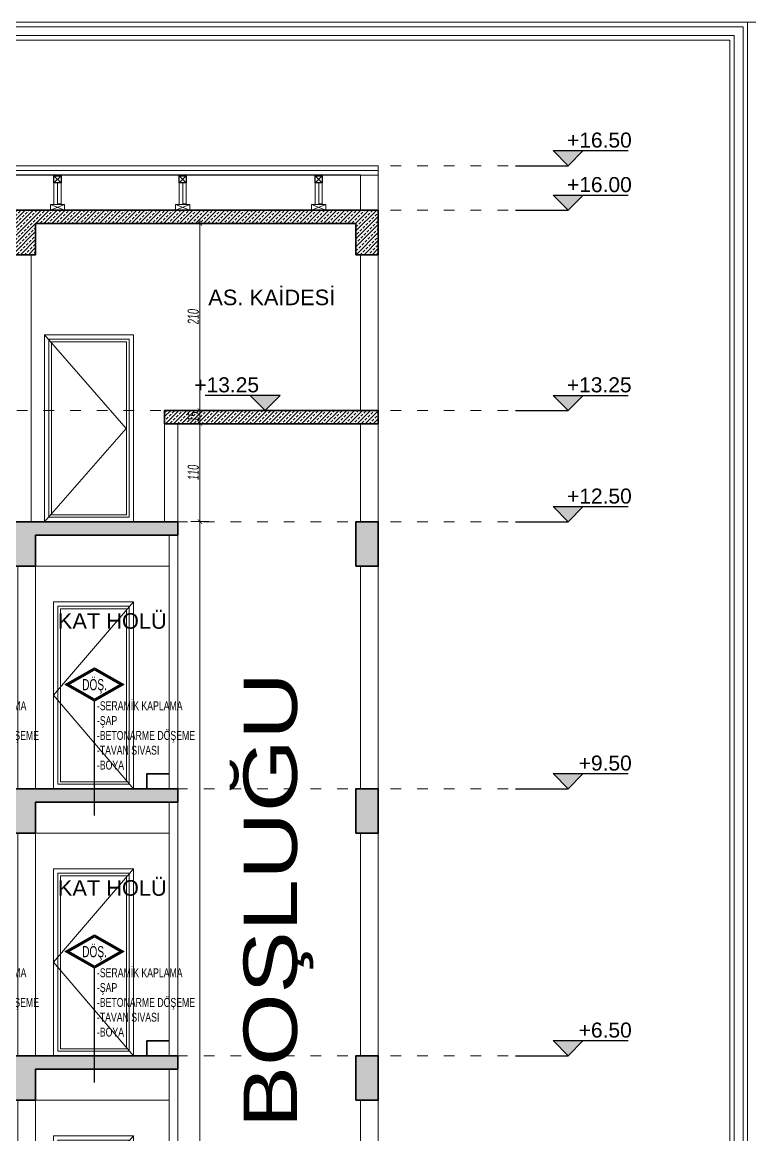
# Model space of a CAD drawing. Header units: millimetres. Extents: x -2145 to 33996, y -835 to 2363.
# Drawn here: x 22531 to 23348, y 415 to 1665 of the extents above; entities that cross this region are included whole.
import ezdxf
from ezdxf.enums import TextEntityAlignment as Align

# ---------------------------------------------------------------- set-up
doc = ezdxf.new("R2010")
doc.units = ezdxf.units.MM
doc.linetypes.add('101_TA_921_251_SEC_500&200$0${ Origin Line }', pattern=[0])
doc.linetypes.add('ACAD_ISO03W100', pattern=[30, 12, -18])
for name, color, linetype, lineweight in [('arcCGDM_antet', 85, 'Continuous', 20), ('aşık', 35, 'Continuous', 18), ('GOR-015', 175, 'Continuous', 5), ('görünüş 2', 253, 'Continuous', 9), ('NET_DUVAR', 150, 'Continuous', 18), ('NET_GORUNUS_AKS', 9, 'ACAD_ISO03W100', 9), ('NET_GORUNUS_DOGRAMA', 32, 'Continuous', 5), ('NET_KESİT_KOT', 104, 'Continuous', 25), ('NET_KOLON_TARAMA', 8, 'Continuous', 0), ('NET_TAŞIYICI', 1, 'Continuous', 35), ('NET_YAZI', 7, 'Continuous', 5), ('NET_ÖLÇÜ İÇ', 54, 'Continuous', 9), ('T-INCE', 254, 'Continuous', 0)]:
    doc.layers.add(name, color=color, linetype=linetype, lineweight=lineweight)
for name, color, linetype in [('ASIK', 3, 'Continuous'), ('Dikme', 12, 'Continuous'), ('m_doğrama_aluminyum', 105, 'Continuous'), ('NET_YAZI_KATMAN', 212, 'Continuous'), ('text', 7, 'Continuous')]:
    doc.layers.add(name, color=color, linetype=linetype)
doc.styles.add('A-arial', font='arial.ttf')
doc.styles.add('ARIALTR', font='arial.ttf', dxfattribs={"width": 0.8, "height": 22.5})
doc.styles.add('BODRUM', font='swisscl.ttf', dxfattribs={"width": 0.8, "oblique": 5})
doc.styles.add('MAHAL', font='swisse.ttf', dxfattribs={"width": 0.8})
doc.styles.get("Standard").update_dxf_attribs({"font": 'arial.ttf'})
doc.dimstyles.new('olcu-50', dxfattribs={"dimscale": 0, "dimtxt": 12.5, "dimasz": 5, "dimexe": 10, "dimexo": 10, "dimgap": 1, "dimtad": 1, "dimdec": 1, "dimzin": 12, "dimtxsty": 'BODRUM', "dimblk": 'ARCHTICK', "dimcen": 8, "dimdle": 5, "dimclrd": 256, "dimclre": 256, "dimclrt": 256, "dimadec": 0, "dimazin": 2, "dimtfac": 1, "dimtdec": 1, "dimtix": 1, "dimtmove": 0, "dimatfit": 3, "dimldrblk": 'ARCHTICK', "dimfxl": 15, "dimfxlon": 1, "dimlwd": -1, "dimlwe": -1, "dimarcsym": 0})

# ---------------------------------------------------------------- blocks, each defined once
blk = doc.blocks.new('kot_kesit')
for p, q in [((-25, 25), (100, 25)), ((0, 0), (-25, 25)), ((0, 0), (25, 25)), ((-87.5, 0), (0, 0))]:
    blk.add_line(p, q)
blk.add_solid([(25, 25), (-25, 25), (0, 0)])
at = {"style": 'A-arial'}
blk.add_attdef('KOT', (37.2, 30.1), '', height=25, dxfattribs=at)
blk = doc.blocks.new('_ArchTick')
at = {"color": 0, "linetype": 'ByBlock', "const_width": 0.15}
blk.add_lwpolyline([(-0.5, -0.5), (0.5, 0.5)], dxfattribs=at)
blk = doc.blocks.new('*D643')
at = {"layer": 'Defpoints', "color": 0, "transparency": 16777216}
for p in [(22730.6, 1229.2), (22730.6, 1229.2), (22730.6, 1214.2)]:
    blk.add_point(p, dxfattribs=at)
at = {"layer": 'NET_ÖLÇÜ İÇ', "transparency": 16777216}
for p, q in [((22730.6, 1229.2), (22720.6, 1229.2)), ((22730.6, 1209.2), (22730.6, 1234.2)), ((22730.6, 1214.2), (22720.6, 1214.2))]:
    blk.add_line(p, q, dxfattribs=at)
at = {"layer": 'NET_ÖLÇÜ İÇ', "transparency": 16777216, "xscale": 5, "yscale": 5, "zscale": 5}
for p, rotation in [((22730.6, 1229.2), 90), ((22730.6, 1214.2), 270)]:
    blk.add_blockref('_ArchTick', p, dxfattribs=dict(at, rotation=rotation))
at = {"layer": 'NET_ÖLÇÜ İÇ', "transparency": 16777216, "insert": (22723.3, 1221.7), "char_height": 12.5, "attachment_point": 5, "rotation": 90, "style": 'BODRUM'}
blk.add_mtext('15', dxfattribs=at)
blk = doc.blocks.new('*D644')
at = {"layer": 'Defpoints', "color": 0, "transparency": 16777216}
for p in [(22730.6, 1214.2), (22730.6, 1214.2), (22730.6, 1104.2)]:
    blk.add_point(p, dxfattribs=at)
at = {"layer": 'NET_ÖLÇÜ İÇ', "transparency": 16777216}
for p, q in [((22730.6, 1099.2), (22730.6, 1219.2)), ((22730.6, 1214.2), (22740.6, 1214.2)), ((22730.6, 1104.2), (22720.6, 1104.2))]:
    blk.add_line(p, q, dxfattribs=at)
at = {"layer": 'NET_ÖLÇÜ İÇ', "transparency": 16777216, "xscale": 5, "yscale": 5, "zscale": 5}
for p, rotation in [((22730.6, 1214.2), 90), ((22730.6, 1104.2), 270)]:
    blk.add_blockref('_ArchTick', p, dxfattribs=dict(at, rotation=rotation))
at = {"layer": 'NET_ÖLÇÜ İÇ', "transparency": 16777216, "insert": (22723.2, 1159.2), "char_height": 12.5, "attachment_point": 5, "rotation": 90, "style": 'BODRUM'}
blk.add_mtext('110', dxfattribs=at)
blk = doc.blocks.new('*U106')
blk.add_line((0, 0), (0, 91.9))
at = {"ltscale": 150}
for points in [[(32.8, 110.6), (0, 91.9), (-32.8, 110.6), (0, 129.3)], [(30.9, 110.6), (0, 92.9), (-30.9, 110.6), (0, 128.3)]]:
    blk.add_lwpolyline(points, close=True, dxfattribs=at)
blk.add_lwpolyline([(29, 110.6), (0, 94), (-29, 110.6), (0, 127.2), (29, 110.6)], dxfattribs=at)
at = {"style": 'MAHAL', "width": 0.65}
blk.add_attdef('POZ', text='', height=12.5, dxfattribs=at).set_placement((0, 110.6), align=Align.MIDDLE_CENTER)
blk = doc.blocks.new('*U105')
blk.add_line((0, 0), (0, 128.3))
at = {"ltscale": 150}
for points in [[(32.8, 147), (0, 128.3), (-32.8, 147), (0, 165.8)], [(30.9, 147), (0, 129.4), (-30.9, 147), (0, 164.7)]]:
    blk.add_lwpolyline(points, close=True, dxfattribs=at)
blk.add_lwpolyline([(29, 147), (0, 130.5), (-29, 147), (0, 163.6), (29, 147)], dxfattribs=at)
at = {"style": 'MAHAL', "width": 0.65}
blk.add_attdef('POZ', text='', height=12.5, dxfattribs=at).set_placement((0, 147), align=Align.MIDDLE_CENTER)
blk = doc.blocks.new('*U107')
blk.add_line((0, 0), (0, 207))
at = {"ltscale": 150}
for points in [[(32.8, 225.8), (0, 207), (-32.8, 225.8), (0, 244.5)], [(30.9, 225.8), (0, 208.1), (-30.9, 225.8), (0, 243.4)]]:
    blk.add_lwpolyline(points, close=True, dxfattribs=at)
blk.add_lwpolyline([(29, 225.8), (0, 209.2), (-29, 225.8), (0, 242.4), (29, 225.8)], dxfattribs=at)
at = {"style": 'MAHAL', "width": 0.65}
blk.add_attdef('POZ', text='', height=12.5, dxfattribs=at).set_placement((0, 225.8), align=Align.MIDDLE_CENTER)
blk = doc.blocks.new('*U1356')
at = {"layer": 'm_doğrama_aluminyum'}
for p, q in [((-160, 5), (-157.5, 0)), ((-160, 0), (-157.5, 5)), ((-2.5, 5), (0, 0)), ((-2.5, 0), (0, 5))]:
    blk.add_line(p, q, dxfattribs=at)
for points in [[(-157.5, 5), (-157.5, 0), (-160, 0), (-160, 5), (-157.5, 5)], [(-152.5, 5), (-152.5, 0), (-157.5, 0), (-157.5, 5), (-152.5, 5)], [(-7.5, 2.5), (-152.5, 2.5)], [(-9.5, 5), (-150.5, 5)], [(-9.5, 0), (-150.5, 0)], [(-7.5, 5), (-7.5, 0), (-2.5, 0), (-2.5, 5), (-7.5, 5)], [(-2.5, 5), (-2.5, 0), (0, 0), (0, 5), (-2.5, 5)]]:
    blk.add_lwpolyline(points, dxfattribs=at)
blk = doc.blocks.new('A$Cae564ba2')
at = {"layer": 'NET_KOLON_TARAMA'}
h = blk.add_hatch(dxfattribs=at)
h.set_pattern_fill('ANSI33', color=256)
h.set_pattern_definition([(45, (-444548.002, -4423184.8634), (-4.4901280605, 4.4901280605), []), (45, (-444543.512, -4423184.8634), (-4.4901280605, 4.4901280605), [3.175, -1.5875])])
h.paths.add_polyline_path([(-25, -50), (0, -50), (0, 0), (-25, 0)])
h.paths.add_polyline_path([(-410, -50), (-385, -50), (-385, -15), (-225, -15), (-225, 0), (-980, 0), (-980, -50), (-955, -50), (-955, -15), (-410, -15)])
at = {"layer": 'NET_DUVAR'}
for p, q in [((-600, -15), (-600, -300)), ((-590, -15), (-590, -300)), ((-235, -15), (-235, -300)), ((-225, -15), (-225, -300)), ((-405, -50), (-405, -300)), ((-385, -50), (-385, -300)), ((-20, -50), (-20, -300)), ((0, -50), (0, -300)), ((-960, -210), (-980, -210)), ((-980, -210), (-980, -300)), ((-960, -210), (-960, -300))]:
    blk.add_line(p, q, dxfattribs=at)
at = {"layer": 'NET_GORUNUS_DOGRAMA'}
for points in [[(-275, -90), (-365, -90), (-365, -300), (-275, -300)], [(-280, -95), (-360, -95), (-360, -295), (-280, -295)], [(-282.8, -97.8), (-357.2, -97.8), (-357.2, -292.2), (-282.8, -292.2)]]:
    blk.add_lwpolyline(points, close=True, dxfattribs=at)
at = {"layer": 'NET_TAŞIYICI'}
for points in [[(-225, 0), (-980, 0), (-980, -50), (-955, -50), (-955, -15), (-410, -15), (-410, -50), (-385, -50), (-385, -15), (-225, -15)], [(-25, -50), (0, -50), (0, 0), (-25, 0)]]:
    blk.add_lwpolyline(points, close=True, dxfattribs=at)
blk.add_lwpolyline([(-260, -300), (-260, -283.3), (-235, -283.3)], dxfattribs=at)
at = {"layer": 'NET_YAZI_KATMAN'}
for p, q in [((-558.7, -262.4), (-683.2, -262.4)), ((-1226.5, -279.8), (-923.4, -279.8))]:
    blk.add_line(p, q, dxfattribs=at)
at = {"layer": 'T-INCE'}
for p, q in [((-980, -50), (-980, -210)), ((-960, -50), (-960, -210)), ((-955, -50), (-600, -50)), ((-410, -50), (-590, -50)), ((-385, -50), (-235, -50))]:
    blk.add_line(p, q, dxfattribs=at)
at = {"layer": 'T-INCE', "linetype": '101_TA_921_251_SEC_500&200$0${ Origin Line }'}
blk.add_lwpolyline([(-275, -90), (-365, -195), (-275, -300)], dxfattribs=at)
at = {"layer": 'NET_DUVAR', "xscale": -1.000000000000001, "rotation": 90}
blk.add_blockref('*U1356', (-967.5, -210), dxfattribs=at)
at = {"layer": 'NET_YAZI_KATMAN', "xscale": 1.000033247630419, "yscale": 1.000033247630419, "zscale": 1.000033247630419}
for name, p, values in [('*U107', (-1226.5, -279.8), {'POZ': 'DUV.'}), ('*U105', (-804.5, -330.1), {'POZ': 'DÖŞ.'}), ('*U105', (-494.2, -330.1), {'POZ': 'DÖŞ.'}), ('*U105', (-318.8, -330.1), {'POZ': 'DÖŞ.'})]:
    blk.add_blockref(name, p, dxfattribs=at).add_auto_attribs(values)
at = {"layer": 'NET_YAZI_KATMAN'}
ref = blk.add_blockref('*U106', (-683.2, -262.4), dxfattribs=dict(at, xscale=-1.000033247630419, yscale=1.000033247630419, zscale=1.000033247630419))
ref.add_attrib('POZ', 'DUV.', dxfattribs={"layer": '0', "height": 12.5, "style": 'MAHAL', "width": 0.65}).set_placement((-683.2, -151.8), align=Align.MIDDLE_CENTER)
at = {"layer": 'NET_YAZI_KATMAN', "char_height": 10, "width": 203.343, "attachment_point": 1, "style": 'ARIALTR'}
for s, insert in [(' -BOYA\\P -MİNERAL SIVA\\P -File+YAPIŞTIRICI HARÇ\\P -DÜBEL\\P -YALITIM MALZEMESİ(bkz. Mek. Prj.)\\P -YAPIŞTIRMA HARCI\\P -KABA SIVA\\P -TUĞLA DUVAR\\P -İÇ SIVA\\P -BOYA', (-1226.5, -82.5)), (' -BOYA\\P -İÇ SIVA\\P -TUĞLA DUVAR\\P -İÇ SIVA\\P -BOYA', (-683.2, -173.2)), ('{\\W0.7; -LAMİNANT KAPLAMA\\P -ŞAP\\P -BETONARME DÖŞEME\\P -TAVAN SIVASI\\P -BOYA}', (-804.5, -201.8)), ('{\\W0.7; -SERAMİK KAPLAMA\\P -ŞAP\\P -BETONARME DÖŞEME\\P -TAVAN SIVASI\\P -BOYA}', (-494.2, -201.8)), ('{\\W0.7; -SERAMİK KAPLAMA\\P -ŞAP\\P -BETONARME DÖŞEME\\P -TAVAN SIVASI\\P -BOYA}', (-318.8, -201.8))]:
    blk.add_mtext(s, dxfattribs=dict(at, insert=insert))
at = {"layer": 'text', "linetype": 'Continuous', "char_height": 17.5, "width": 180, "attachment_point": 2, "line_spacing_factor": 0.9}
for s, insert in [('KAT HOLÜ', (-298.8, -102.8)), ('YATAK O.', (-773.7, -102.8)), ('BANYO', (-491.5, -102.8))]:
    blk.add_mtext(s, dxfattribs=dict(at, insert=insert))
blk = doc.blocks.new('*D648')
at = {"layer": 'Defpoints', "color": 0, "transparency": 16777216}
for p in [(22730.6, 1439.2), (22730.6, 1439.2), (22730.6, 1229.2)]:
    blk.add_point(p, dxfattribs=at)
at = {"layer": 'NET_ÖLÇÜ İÇ', "transparency": 16777216}
for p, q in [((22730.6, 1224.2), (22730.6, 1444.2)), ((22730.6, 1439.2), (22740.6, 1439.2)), ((22730.6, 1229.2), (22740.6, 1229.2))]:
    blk.add_line(p, q, dxfattribs=at)
at = {"layer": 'NET_ÖLÇÜ İÇ', "transparency": 16777216, "xscale": 5, "yscale": 5, "zscale": 5}
for p, rotation in [((22730.6, 1439.2), 90), ((22730.6, 1229.2), 270)]:
    blk.add_blockref('_ArchTick', p, dxfattribs=dict(at, rotation=rotation))
at = {"layer": 'NET_ÖLÇÜ İÇ', "transparency": 16777216, "insert": (22723.2, 1334.2), "char_height": 12.5, "attachment_point": 5, "rotation": 90, "style": 'BODRUM'}
blk.add_mtext('210', dxfattribs=at)
blk = doc.blocks.new('*D649')
at = {"layer": 'Defpoints', "color": 0, "transparency": 16777216}
for p in [(22730.6, 1104.2), (22730.6, -445.8), (22730.6, -445.8)]:
    blk.add_point(p, dxfattribs=at)
at = {"layer": 'NET_ÖLÇÜ İÇ', "transparency": 16777216}
for p, q in [((22730.6, 1109.2), (22730.6, -450.8)), ((22730.6, 1104.2), (22740.6, 1104.2)), ((22730.6, -445.8), (22740.6, -445.8))]:
    blk.add_line(p, q, dxfattribs=at)
at = {"layer": 'NET_ÖLÇÜ İÇ', "transparency": 16777216, "xscale": 5, "yscale": 5, "zscale": 5}
for p, rotation in [((22730.6, 1104.2), 90), ((22730.6, -445.8), 270)]:
    blk.add_blockref('_ArchTick', p, dxfattribs=dict(at, rotation=rotation))
at = {"layer": 'NET_ÖLÇÜ İÇ', "transparency": 16777216, "insert": (22723.2, 329.2), "char_height": 12.5, "attachment_point": 5, "rotation": 90, "style": 'BODRUM'}
blk.add_mtext('1550', dxfattribs=at)

msp = doc.modelspace()

# ---------------------------------------------------------------- hatches: boundary and pattern name
at = {"layer": 'NET_KOLON_TARAMA'}
h = msp.add_hatch(dxfattribs=at)
h.set_pattern_fill('ANSI33', color=256)
h.set_pattern_definition([(45, (-600, 151.003), (-4.490128, 4.490128), []), (45, (-595.51, 151.003), (-4.490128, 4.490128), [3.175, -1.5875])])
h.paths.add_polyline_path([(22930.99, 1454.16), (22490.99, 1454.16), (22490.99, 1439.16), (22520.99, 1439.16), (22520.99, 1404.16), (22545.99, 1404.16), (22545.99, 1439.16), (22905.99, 1439.16), (22905.99, 1404.16), (22930.99, 1404.16)])
h = msp.add_hatch(dxfattribs=at)
h.set_pattern_fill('ANSI33', color=256)
h.set_pattern_definition([(45, (-421356.291, -4422380.701), (-4.4901280605, 4.4901280605), []), (45, (-421351.8006, -4422380.701), (-4.4901280605, 4.4901280605), [3.175, -1.5875])])
h.paths.add_polyline_path([(22690.99, 1214.16), (22690.99, 1229.16), (22705.99, 1229.16), (22930.99, 1229.16), (22930.99, 1214.16)])

# ---------------------------------------------------------------- linework, layer by layer
at = {"layer": 'arcCGDM_antet', "ltscale": 10}
for points in [[(21345.97, 1665.32), (23345.97, 1665.32), (23345.97, -834.68), (21345.97, -834.68)], [(23345.97, 1665.32), (25845.97, 1665.32), (25845.97, -834.68), (23345.97, -834.68)], [(21350.97, 1660.32), (23340.97, 1660.32), (23340.97, -829.68), (21350.97, -829.68)], [(21360.97, 1650.32), (23330.97, 1650.32), (23330.97, -769.68), (21360.97, -769.68)], [(21365.97, 1645.32), (23325.97, 1645.32), (23325.97, -764.68), (21365.97, -764.68)]]:
    msp.add_lwpolyline(points, close=True, dxfattribs=at)
at = {"layer": 'ASIK'}
msp.add_line((22910.99, 1493.33), (22510.99, 1493.33), dxfattribs=at)
at = {"layer": 'aşık', "ltscale": 0.14}
for p, q in [((22566.59, 1461.44), (22566.59, 1484.8)), ((22570.59, 1484.8), (22570.59, 1461.41)), ((22574.59, 1461.44), (22574.59, 1484.8)), ((22707.3, 1461.44), (22707.3, 1484.8)), ((22711.3, 1484.8), (22711.3, 1461.41)), ((22715.3, 1461.44), (22715.3, 1484.8)), ((22860.07, 1461.44), (22860.07, 1484.8)), ((22864.07, 1484.8), (22864.07, 1461.41)), ((22868.07, 1461.44), (22868.07, 1484.8)), ((22566.59, 1460.56), (22566.59, 1461.44)), ((22570.59, 1461.41), (22574.59, 1461.41)), ((22574.59, 1460.56), (22574.59, 1461.44)), ((22707.3, 1460.56), (22707.3, 1461.44)), ((22711.3, 1461.41), (22715.3, 1461.41)), ((22715.3, 1460.56), (22715.3, 1461.44)), ((22860.07, 1460.56), (22860.07, 1461.44)), ((22864.07, 1461.41), (22868.07, 1461.41)), ((22868.07, 1460.56), (22868.07, 1461.44))]:
    msp.add_line(p, q, dxfattribs=at)
at = {"layer": 'Dikme', "ltscale": 0.14}
for p, q in [((22574.59, 1492.8), (22566.59, 1484.8)), ((22566.59, 1492.8), (22574.59, 1484.8)), ((22715.3, 1492.8), (22707.3, 1484.8)), ((22707.3, 1492.8), (22715.3, 1484.8)), ((22868.07, 1492.8), (22860.07, 1484.8)), ((22860.07, 1492.8), (22868.07, 1484.8))]:
    msp.add_line(p, q, dxfattribs=at)
for points in [[(22566.59, 1492.8), (22574.59, 1492.8), (22574.59, 1484.8), (22566.59, 1484.8)], [(22707.3, 1492.8), (22715.3, 1492.8), (22715.3, 1484.8), (22707.3, 1484.8)], [(22860.07, 1492.8), (22868.07, 1492.8), (22868.07, 1484.8), (22860.07, 1484.8)]]:
    msp.add_lwpolyline(points, close=True, dxfattribs=at)
at = {"layer": 'GOR-015'}
for p, q in [((22578.59, 1454.16), (22562.59, 1460.56)), ((22562.59, 1454.16), (22578.59, 1460.56)), ((22578.59, 1454.16), (22562.59, 1460.56)), ((22562.59, 1454.16), (22578.59, 1460.56)), ((22719.3, 1454.16), (22703.3, 1460.56)), ((22703.3, 1454.16), (22719.3, 1460.56)), ((22719.3, 1454.16), (22703.3, 1460.56)), ((22703.3, 1454.16), (22719.3, 1460.56)), ((22872.07, 1454.16), (22856.07, 1460.56)), ((22856.07, 1454.16), (22872.07, 1460.56)), ((22872.07, 1454.16), (22856.07, 1460.56)), ((22856.07, 1454.16), (22872.07, 1460.56))]:
    msp.add_line(p, q, dxfattribs=at)
for points in [[(22578.59, 1460.56), (22562.59, 1460.56), (22562.59, 1454.16), (22578.59, 1454.16)], [(22578.59, 1460.56), (22562.59, 1460.56), (22562.59, 1454.16), (22578.59, 1454.16)], [(22719.3, 1460.56), (22703.3, 1460.56), (22703.3, 1454.16), (22719.3, 1454.16)], [(22719.3, 1460.56), (22703.3, 1460.56), (22703.3, 1454.16), (22719.3, 1454.16)], [(22872.07, 1460.56), (22856.07, 1460.56), (22856.07, 1454.16), (22872.07, 1454.16)], [(22872.07, 1460.56), (22856.07, 1460.56), (22856.07, 1454.16), (22872.07, 1454.16)]]:
    msp.add_lwpolyline(points, close=True, dxfattribs=at)
at = {"layer": 'görünüş 2'}
for p, q in [((22930.99, 1504.16), (22490.99, 1504.16)), ((22930.99, 1493.33), (22930.99, 1504.16)), ((22930.99, 1498.76), (22490.99, 1498.76))]:
    msp.add_line(p, q, dxfattribs=at)
at = {"layer": 'NET_DUVAR'}
for p, q in [((22910.99, 1454.16), (22910.99, 1493.33)), ((22910.99, 1493.33), (22930.99, 1493.33)), ((22930.99, 1454.16), (22930.99, 1493.33)), ((22540.99, 1104.16), (22540.99, 1404.16)), ((22910.99, 1229.16), (22910.99, 1404.16)), ((22930.99, 1229.16), (22930.99, 1404.16)), ((22690.99, 1214.16), (22690.99, 1104.16)), ((22705.99, 1104.16), (22705.99, 1214.16)), ((22910.99, 1104.16), (22910.99, 1214.16)), ((22930.99, 1104.16), (22930.99, 1214.16))]:
    msp.add_line(p, q, dxfattribs=at)
at = {"layer": 'NET_GORUNUS_AKS'}
for points in [[(21654.85, 1504.16), (23085.29, 1504.16)], [(21654.85, 1454.16), (23085.29, 1454.16)], [(21654.85, 1229.16), (23085.29, 1229.16)], [(21654.85, 1104.16), (23085.29, 1104.16)], [(21654.85, 804.16), (23085.29, 804.16)], [(21654.85, 504.16), (23085.29, 504.16)]]:
    msp.add_lwpolyline(points, dxfattribs=at)
at = {"layer": 'NET_GORUNUS_DOGRAMA'}
for points in [[(22555.99, 1314.16), (22655.99, 1314.16), (22655.99, 1104.16), (22555.99, 1104.16)], [(22560.99, 1309.16), (22650.99, 1309.16), (22650.99, 1109.16), (22560.99, 1109.16)], [(22563.83, 1306.32), (22648.14, 1306.32), (22648.14, 1112.01), (22563.83, 1112.01)]]:
    msp.add_lwpolyline(points, close=True, dxfattribs=at)
at = {"layer": 'NET_TAŞIYICI'}
for points in [[(22930.99, 1454.16), (22490.99, 1454.16), (22490.99, 1439.16), (22520.99, 1439.16), (22520.99, 1404.16), (22545.99, 1404.16), (22545.99, 1439.16), (22905.99, 1439.16), (22905.99, 1404.16), (22930.99, 1404.16)], [(22930.99, 1214.16), (22930.99, 1229.16), (22705.99, 1229.16), (22690.99, 1229.16), (22690.99, 1214.16), (22905.99, 1214.16), (22905.99, 1214.16)]]:
    msp.add_lwpolyline(points, close=True, dxfattribs=at)
at = {"layer": 'T-INCE', "linetype": '101_TA_921_251_SEC_500&200$0${ Origin Line }'}
msp.add_lwpolyline([(22555.99, 1314.16), (22647.66, 1208.9), (22555.99, 1104.16)], dxfattribs=at)

# ---------------------------------------------------------------- block references
at = {"layer": 'NET_KESİT_KOT'}
ref = msp.add_blockref('kot_kesit', (23144.35, 1504.16), dxfattribs=dict(at, xscale=0.6749999999999999, yscale=0.6749999999999999, zscale=0.6749999999999999))
ref.add_attrib('KOT', '+16.50', (23143.14, 1524.5), dxfattribs={"layer": '0', "height": 16.875, "style": 'A-arial'})
ref = msp.add_blockref('kot_kesit', (23144.35, 1454.16), dxfattribs=dict(at, xscale=0.6749999999999999, yscale=0.6749999999999999, zscale=0.6749999999999999))
ref.add_attrib('KOT', '+16.00', (23143.14, 1474.5), dxfattribs={"layer": '0', "height": 16.875, "style": 'A-arial'})
ref = msp.add_blockref('kot_kesit', (22804.05, 1229.16), dxfattribs=dict(at, xscale=-0.6749999999999999, yscale=0.6749999999999999, zscale=0.6749999999999999))
ref.add_attrib('KOT', '+13.25', (22724.33, 1249.5), dxfattribs={"layer": '0', "height": 16.875, "style": 'A-arial'})
ref = msp.add_blockref('kot_kesit', (23144.35, 1229.16), dxfattribs=dict(at, xscale=0.6749999999999999, yscale=0.6749999999999999, zscale=0.6749999999999999))
ref.add_attrib('KOT', '+13.25', (23142.95, 1249.5), dxfattribs={"layer": '0', "height": 16.875, "style": 'A-arial'})
ref = msp.add_blockref('kot_kesit', (23144.35, 1104.16), dxfattribs=dict(at, xscale=0.6749999999999999, yscale=0.6749999999999999, zscale=0.6749999999999999))
ref.add_attrib('KOT', '+12.50', (23143.14, 1124.5), dxfattribs={"layer": '0', "height": 16.875, "style": 'A-arial'})
ref = msp.add_blockref('kot_kesit', (23144.35, 804.16), dxfattribs=dict(at, xscale=0.6749999999999999, yscale=0.6749999999999999, zscale=0.6749999999999999))
ref.add_attrib('KOT', '+9.50', (23156.25, 824.5), dxfattribs={"layer": '0', "height": 16.875, "style": 'A-arial'})
ref = msp.add_blockref('kot_kesit', (23144.35, 504.16), dxfattribs=dict(at, xscale=0.6749999999999999, yscale=0.6749999999999999, zscale=0.6749999999999999))
ref.add_attrib('KOT', '+6.50', (23156.25, 524.5), dxfattribs={"layer": '0', "height": 16.875, "style": 'A-arial'})
at = {"layer": 'NET_TAŞIYICI'}
for p in [(22930.99, 1104.16), (22930.99, 804.16), (22930.99, 504.16)]:
    msp.add_blockref('A$Cae564ba2', p, dxfattribs=at)

# ---------------------------------------------------------------- texts
at = {"layer": 'NET_YAZI', "style": 'ARIALTR', "width": 1.25}
msp.add_text('ASANSÖR BOŞLUĞU', height=60, rotation=90, dxfattribs=at).set_placement((22839.66, -118.65))
at = {"layer": 'text', "linetype": 'Continuous', "insert": (22811.37, 1364.9), "char_height": 17.5, "width": 180, "attachment_point": 2, "line_spacing_factor": 0.9}
msp.add_mtext('AS. KAİDESİ', dxfattribs=at)

# ---------------------------------------------------------------- dimensions: what is measured, and where the dimension line sits
at = {"layer": 'NET_ÖLÇÜ İÇ'}
for base, p1, p2, override, picture, middle in [((22730.63, 1439.16), (22730.63, 1229.16), (22730.63, 1439.16), {"dimscale": 1}, '*D648', (22723.23, 1334.16)), ((22730.63, 1229.16), (22730.63, 1214.16), (22730.63, 1229.16), {"dimscale": 1, "dimtmove": 1}, '*D643', (22723.26, 1221.66)), ((22730.63, 1214.16), (22730.63, 1104.16), (22730.63, 1214.16), {"dimscale": 1, "dimtmove": 1}, '*D644', (22723.23, 1159.16)), ((22730.63, -445.84), (22730.63, 1104.16), (22730.63, -445.84), {"dimscale": 1}, '*D649', (22723.23, 329.16))]:
    dim = msp.add_linear_dim(base=base, p1=p1, p2=p2, angle=90, dimstyle='olcu-50', override=override, dxfattribs=at)
    dim.commit()
    dim.dimension.update_dxf_attribs({"geometry": picture, "text_midpoint": middle})

doc.saveas('drawing.dxf')
